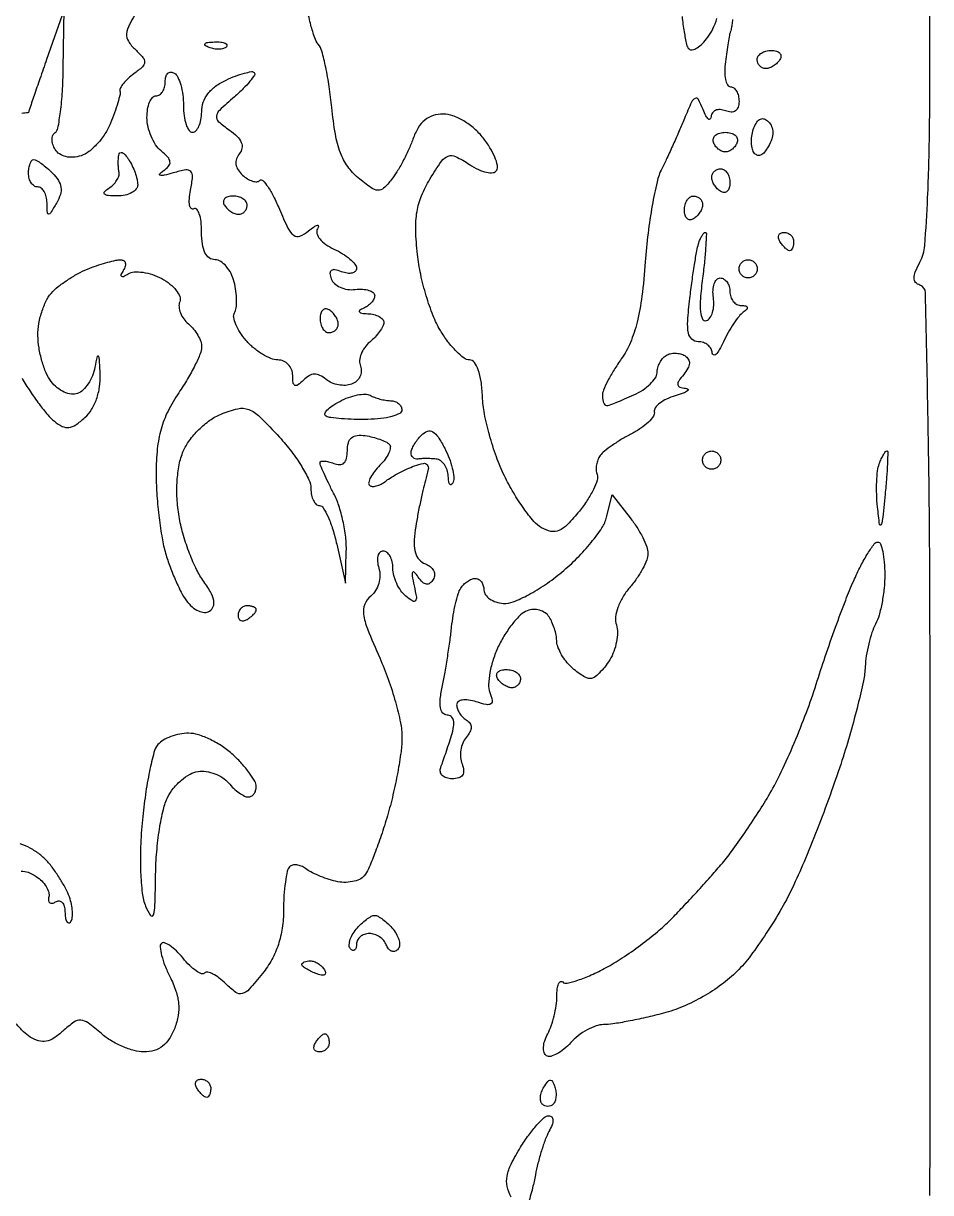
# Model space of a CAD drawing. Extents: x 0 to 102, y 0 to 135.
# Drawn here: x 93.1 to 101.52, y 85.24 to 96.1 of the extents above; entities that cross this region are included whole.
import ezdxf

# ---------------------------------------------------------------- set-up
doc = ezdxf.new("R2010")
doc.units = 0
doc.header["$MEASUREMENT"] = 0

msp = doc.modelspace()

# ---------------------------------------------------------------- linework, layer by layer
for points in [[(30.835569, 68.0607, 0.000004), (30.856286, 64.932268, 0.000002), (30.883525, 60.825814, 0.000002), (30.912326, 56.488502, 0.000002), (30.938318, 52.5789, -0.000116)], [(31.042661, 24.1956, 0.000001), (31.037549, 23.023692, 0.000001), (31.032419, 21.846099, 0.000001), (31.02793, 20.814404, 0.000005)], [(101.516996, 85.210837, 0.000451), (101.52, 88.541283, 0.000945), (101.515357, 90.997129, 0.003769), (101.498315, 92.502727, 0.001119), (101.475161, 93.600089, 0.316393), (101.423269, 93.670344, -0.130871), (101.383798, 93.696317, -0.184694), (101.368989, 93.735277, -0.098886), (101.38084, 93.793999, -0.023782), (101.423701, 93.88414, 0.104296), (101.468643, 94.038365, 0.007574), (101.495617, 94.483156, 0.008559), (101.51281, 95.090427, 0.003383), (101.516505, 95.925905, 0.002745), (101.509484, 96.822214, 0.010615)], [(94.176504, 96.257023, 0.014089), (94.082074, 96.092616, 0.098634), (94.055176, 96.00459, 0.16993), (94.071774, 95.935786, 0.06392), (94.136598, 95.858985, -0.027618), (94.207016, 95.786868, -0.196873), (94.222486, 95.741628, -0.19533), (94.201829, 95.698323, -0.027139), (94.123245, 95.634039, 0.027155), (94.069192, 95.58982, 0.036727), (94.025836, 95.543965, 0.040198), (93.997331, 95.502623, 0.198934), (93.993727, 95.475175, -0.124532), (93.99421, 95.441683, -0.012816), (93.973796, 95.364636, -0.015339), (93.94385, 95.272833, -0.011678), (93.905662, 95.174185, -0.045501), (93.853848, 95.075536, -0.040381), (93.783168, 94.983577, -0.042576), (93.705329, 94.911108, -0.089551), (93.63254, 94.87266, -0.05942), (93.558432, 94.858513, -0.077257), (93.489662, 94.864322, -0.087618), (93.432613, 94.88934, -0.107703), (93.392304, 94.931064, -0.059313), (93.370755, 94.977427, -0.076746), (93.363134, 95.023648, -0.093887), (93.370094, 95.062556, -0.157926), (93.390699, 95.088167, 0.206677), (93.417895, 95.129393, 0.012144), (93.441025, 95.281152, 0.016728), (93.458612, 95.468674, 0.011418), (93.466579, 95.6826), (93.474491, 96.2325), (93.311928, 95.7672, 0.000896), (93.249444, 95.587321, 0.001404), (93.196418, 95.432369, 0.000355), (93.150543, 95.296761, 0.053385), (93.146982, 95.28075, -0.344436), (93.138713, 95.272316, -0.008724), (93.082087, 95.265813, -0.015013)], [(99.684203, 96.13838, -0.008856), (99.677085, 96.088087, -0.008508), (99.669468, 96.045094, -0.040198), (99.66273, 96.021, 0.042719), (99.655144, 95.993341, 0.003876), (99.642703, 95.922785, 0.005003), (99.629338, 95.838237, 0.003893), (99.616442, 95.74605, 0.031718), (99.61039, 95.656897, 0.052138), (99.617917, 95.581741, 0.071727), (99.63657, 95.530192, 0.276861), (99.664571, 95.5134, -0.168377), (99.694645, 95.502977, -0.094805), (99.720244, 95.473464, -0.075524), (99.737553, 95.429452, -0.056042), (99.7434, 95.377449, -0.077669), (99.734959, 95.323437, -0.166102), (99.710084, 95.289975, -0.166138), (99.669939, 95.278731, -0.07771), (99.6165, 95.290194, 0.073866), (99.56755, 95.301085, 0.115545), (99.52513, 95.294301, 0.142684), (99.496012, 95.271131, 0.140314), (99.483654, 95.235795, -0.16361), (99.474798, 95.213747, -0.420337), (99.459379, 95.212687, -0.09404), (99.436206, 95.242786, -0.021175), (99.409364, 95.3019, 0.025711), (99.365865, 95.395438, 0.405046), (99.335409, 95.405341, 0.175512), (99.302798, 95.371576, 0.007529), (99.236575, 95.2173, -0.005232), (99.188865, 95.104728, -0.003425), (99.131626, 94.975926, -0.003445), (99.074124, 94.85118, -0.006596), (99.02597, 94.752, 0.059624), (98.981935, 94.629887, 0.013013), (98.937221, 94.410383, 0.013379), (98.898668, 94.152112, 0.012474), (98.87292, 93.886049, -0.013487), (98.841419, 93.56727, -0.029197), (98.796411, 93.325225, -0.037787), (98.734329, 93.136473, -0.056428), (98.650215, 92.984689, 0.016218), (98.582906, 92.883362, 0.01905), (98.526046, 92.783082, 0.01828), (98.484778, 92.695688, 0.101497), (98.4744, 92.64509, 0.039449), (98.477205, 92.609598, 0.058642), (98.485656, 92.579628, 0.07712), (98.498053, 92.559223, 0.221234), (98.512719, 92.5524, 0.086484), (98.537225, 92.556671, 0.006008), (98.60308, 92.58124, 0.008394), (98.68119, 92.612974, 0.006211), (98.766519, 92.65058, 0.038667), (98.848977, 92.696144, 0.045536), (98.918703, 92.75174, 0.051457), (98.966977, 92.80861, 0.151394), (98.982, 92.857087, -0.068825), (98.988267, 92.902401, -0.052533), (99.006851, 92.948952, -0.053416), (99.034225, 92.989701, -0.079909), (99.0666, 93.0177, -0.082877), (99.105545, 93.033627, -0.059437), (99.152407, 93.038522, -0.058796), (99.199691, 93.032239, -0.07615), (99.239908, 93.015161, -0.110253), (99.272619, 92.983239, -0.160707), (99.282865, 92.944611, -0.115588), (99.268896, 92.897721, -0.043282), (99.229549, 92.840968, 0.024672), (99.183531, 92.779597, 0.18368), (99.175339, 92.744726, 0.293024), (99.193664, 92.723087, 0.056448), (99.246591, 92.713167, -0.181016), (99.267564, 92.703532, -0.45661), (99.266465, 92.68885, -0.072068), (99.22599, 92.666972, -0.016077), (99.1512, 92.642228, 0.037626), (99.071475, 92.611984, 0.053801), (99.006853, 92.572782, 0.067829), (98.965413, 92.531106, 0.213971), (98.956806, 92.493592, -0.204351), (98.948181, 92.452543, -0.048414), (98.901734, 92.398175, -0.042085), (98.831585, 92.341109, -0.030804), (98.745306, 92.289716, 0.01628), (98.653201, 92.238416, 0.016727), (98.565476, 92.181667, 0.016706), (98.492886, 92.127502, 0.065181), (98.454139, 92.087235, 0.068295), (98.4327, 92.047954, 0.050666), (98.419878, 92.000136, 0.051274), (98.417038, 91.95147, 0.076393), (98.425357, 91.909718, -0.168717), (98.426119, 91.858505, -0.033218), (98.390999, 91.772041, -0.031824), (98.334358, 91.672159, -0.024861), (98.260958, 91.571318, -0.021523), (98.150642, 91.446034, -0.097685), (98.071358, 91.390496, -0.154947), (97.996639, 91.38233, -0.082968), (97.90904, 91.415719, -0.084064), (97.837374, 91.47577, -0.021739), (97.744394, 91.595044, -0.02149), (97.648799, 91.74233, -0.020415), (97.564435, 91.899775, -0.026126), (97.490357, 92.075555, -0.018883), (97.425714, 92.278172, -0.019157), (97.378838, 92.475908, -0.038842), (97.360216, 92.634606, 0.024161), (97.347801, 92.776172, 0.050399), (97.321891, 92.883675, 0.07388), (97.285558, 92.952669, 0.239052), (97.240731, 92.9754, -0.164387), (97.189205, 92.992811, -0.035069), (97.117235, 93.056167, -0.033148), (97.040403, 93.145088, -0.026295), (96.969353, 93.25035, -0.042171), (96.902541, 93.386272, -0.019928), (96.838666, 93.571111, -0.019588), (96.786813, 93.771091, -0.026134), (96.756508, 93.956202, -0.020766), (96.740943, 94.183104, -0.047839), (96.752663, 94.35357, -0.055966), (96.794629, 94.501706, -0.039647), (96.872514, 94.656129, -0.014465), (96.979402, 94.820956, -0.154468), (97.041683, 94.869298, -0.207235), (97.11158, 94.865439, -0.029059), (97.239825, 94.79168, 0.034371), (97.32329, 94.744848, 0.057874), (97.399253, 94.719084, 0.080276), (97.458594, 94.716045, 0.231027), (97.492513, 94.737459, 0.19601), (97.50008, 94.782491, 0.043503), (97.475939, 94.858481, 0.038968), (97.430413, 94.947563, 0.02905), (97.367307, 95.038156, 0.047061), (97.284989, 95.124667, 0.044623), (97.186543, 95.195993, 0.047575), (97.085527, 95.243886, 0.087131), (96.996036, 95.2596, 0.074596), (96.901869, 95.245473, 0.098474), (96.82565, 95.204411, 0.086806), (96.764359, 95.132692, 0.046396), (96.714416, 95.02695, -0.019703), (96.673715, 94.927347, -0.014524), (96.621199, 94.820377, -0.014726), (96.565547, 94.722013, -0.03154), (96.51579, 94.650422, -0.037248), (96.442831, 94.571301, -0.20538), (96.389494, 94.552055, -0.143356), (96.327229, 94.574332, -0.015596), (96.205535, 94.668692, -0.066702), (96.108742, 94.773251, -0.063869), (96.041195, 94.901093, -0.047248), (95.994607, 95.073382, -0.017999), (95.961421, 95.32017, 0.012728), (95.937333, 95.514811, 0.015635), (95.904579, 95.694958, 0.014121), (95.868416, 95.843145, 0.100119), (95.835248, 95.908899, -0.085032), (95.802233, 95.969754, -0.017695), (95.767108, 96.086583, -0.018101), (95.735679, 96.226829, -0.01622)], [(99.214203, 96.167438, 0.015866), (99.233776, 96.023366, 0.012827), (99.256634, 95.90604, 0.142792), (99.279325, 95.864675, 0.257269), (99.309308, 95.855995, 0.084257), (99.353349, 95.874096, 0.059295), (99.404259, 95.914972, 0.03613), (99.454217, 95.973853, 0.046317), (99.500179, 96.050737, 0.030461), (99.538955, 96.146337, 0.030617)], [(93.083844, 92.8062, 0.015267), (93.158911, 92.685134, 0.014324), (93.242772, 92.566215, 0.014459), (93.323192, 92.465076, 0.046837), (93.384316, 92.40503, 0.056658), (93.457205, 92.358341, 0.145243), (93.51835, 92.347968, 0.12085), (93.58246, 92.37217, 0.03353), (93.66744, 92.439292, 0.072138), (93.729288, 92.514046, 0.051546), (93.776011, 92.612225, 0.048663), (93.80391, 92.72432, 0.047698), (93.809879, 92.840462, 0.003035), (93.802741, 92.98299, 0.145744), (93.79313, 93.009687, 0.644061), (93.781731, 93.007274, 0.00728), (93.761017, 92.906777, -0.051465), (93.73751, 92.828444, -0.048135), (93.698102, 92.754666, -0.051619), (93.649653, 92.695955, -0.103193), (93.599274, 92.663516, -0.127064), (93.542759, 92.657066, -0.071796), (93.476122, 92.676408, -0.064083), (93.40994, 92.717333, -0.060289), (93.354726, 92.774439, -0.061805), (93.308426, 92.854436, -0.030374), (93.269083, 92.965485, -0.029581), (93.241739, 93.087416, -0.037883), (93.231891, 93.202007, -0.045969), (93.241181, 93.31524, -0.037584), (93.271124, 93.433056, -0.038995), (93.315718, 93.537959, -0.076522), (93.369228, 93.610942, -0.035447), (93.437544, 93.670202, -0.019915), (93.528012, 93.732607, -0.019794), (93.624858, 93.788629, -0.030393), (93.713135, 93.828485, -0.012296), (93.797358, 93.858158, -0.012799), (93.881825, 93.88323, -0.012568), (93.955823, 93.901167, -0.05322), (94.0011, 93.906, -0.144896), (94.028073, 93.898016, -0.191532), (94.042754, 93.877309, -0.135029), (94.0418, 93.845735, -0.063826), (94.024821, 93.808329, 0.029075), (94.003127, 93.768184, 0.361956), (94.00722, 93.752627, 0.277611), (94.025718, 93.751193, 0.022344), (94.070195, 93.776007, -0.125543), (94.125364, 93.793302, -0.049425), (94.2055, 93.789714, -0.044877), (94.295539, 93.768326, -0.042147), (94.382325, 93.7309, -0.045247), (94.458341, 93.680897, -0.060381), (94.516271, 93.622094, -0.074854), (94.548679, 93.563866, -0.183223), (94.548487, 93.515607, 0.117637), (94.542155, 93.467996, 0.068953), (94.555874, 93.411855, 0.062849), (94.586533, 93.356119, 0.062492), (94.630129, 93.309627, -0.048526), (94.67676, 93.262592, -0.041597), (94.7162, 93.205063, -0.043606), (94.743237, 93.146216, -0.086091), (94.752, 93.095698, -0.09866), (94.739629, 93.033611, -0.017231), (94.689872, 92.924493, -0.018115), (94.621472, 92.798843, -0.015375), (94.5405, 92.671251, 0.033683), (94.440171, 92.49958, 0.046326), (94.375749, 92.332973, 0.043657), (94.340697, 92.14985, 0.025744), (94.329472, 91.927244, 0.016152), (94.335735, 91.739763, 0.012065), (94.354287, 91.533774, 0.012227), (94.381228, 91.340366, 0.027036), (94.413288, 91.194892, 0.018962), (94.453615, 91.068516, 0.015584), (94.505886, 90.936873, 0.015867), (94.561568, 90.818866, 0.039712), (94.611482, 90.737817, 0.055821), (94.663168, 90.68154, 0.073819), (94.721721, 90.644091, 0.090442), (94.778451, 90.630134, 0.154824), (94.825297, 90.641915, 0.163495), (94.860311, 90.684071, 0.145842), (94.864838, 90.741006, 0.078907), (94.834545, 90.819621, 0.022632), (94.763847, 90.929789, -0.043511), (94.697956, 91.04255, -0.020916), (94.632673, 91.196946, -0.020559), (94.577594, 91.364782, -0.027624), (94.54256, 91.520899, -0.027417), (94.523891, 91.68886, -0.030142), (94.52461, 91.852582, -0.03238), (94.544063, 92.002083, -0.049683), (94.581802, 92.126991, -0.060969), (94.638466, 92.227235, -0.039197), (94.726099, 92.32824, -0.03901), (94.829193, 92.415047, -0.057352), (94.93262, 92.47253, -0.040962), (95.088064, 92.522464, -0.152664), (95.189319, 92.514952, -0.100688), (95.291457, 92.448365, -0.0127), (95.475263, 92.257654, -0.022609), (95.587011, 92.123997, -0.025555), (95.681443, 91.985978, -0.025997), (95.748765, 91.861854, -0.111707), (95.7672, 91.780366, 0.048241), (95.773069, 91.719682, 0.06824), (95.790589, 91.668379, 0.088422), (95.816416, 91.633815, 0.190421), (95.846821, 91.6218, -0.264035), (95.882378, 91.601616, -0.029811), (95.926706, 91.516182, -0.029899), (95.970331, 91.400014, -0.019789), (96.006961, 91.26225), (96.08748, 90.9027), (96.096019, 91.1988, 0.036948), (96.090113, 91.329845, 0.024147), (96.064926, 91.479102, 0.024294), (96.02602, 91.623008, 0.042052), (95.978179, 91.73722, -0.006537), (95.929769, 91.833078, -0.008974), (95.888924, 91.920603, -0.006229), (95.857124, 91.994529, -0.098761), (95.8518, 92.021222, -0.340442), (95.861273, 92.033522, -0.078531), (95.889077, 92.036354, -0.05059), (95.930026, 92.029901, -0.027256), (95.9787, 92.014206, 0.085951), (96.034762, 92.003138, 0.194817), (96.074487, 92.018153, 0.156051), (96.098241, 92.060125, 0.051397), (96.1056, 92.131524, -0.064621), (96.11527, 92.206035, -0.154515), (96.144781, 92.252614, -0.152032), (96.1961, 92.274173, -0.061928), (96.27262, 92.272049, -0.024277), (96.340561, 92.258278, -0.024536), (96.406602, 92.238023, -0.025251), (96.462118, 92.214738, -0.084641), (96.494191, 92.192009, -0.23176), (96.504855, 92.160869, -0.0728), (96.4913, 92.112063, -0.055516), (96.457757, 92.054441, -0.036846), (96.407743, 91.996457, 0.029761), (96.356941, 91.939219, 0.04636), (96.32117, 91.883867, 0.058653), (96.303655, 91.83788, 0.263918), (96.311027, 91.811173, 0.1891), (96.335872, 91.800327, 0.072711), (96.373967, 91.804432, 0.058496), (96.418588, 91.821706, 0.043272), (96.463106, 91.850412, -0.028947), (96.515687, 91.886487, -0.014603), (96.58572, 91.926052, -0.014453), (96.660683, 91.962833, -0.020812), (96.729146, 91.990624, -0.033788), (96.812972, 92.014407, -0.290519), (96.84781, 92.00143, -0.216031), (96.857265, 91.959778, -0.020451), (96.831444, 91.855707, 0.013773), (96.807253, 91.763487, 0.006344), (96.780609, 91.642243, 0.006278), (96.755791, 91.513939, 0.008654), (96.736952, 91.398085, 0.030088), (96.726405, 91.272425, 0.077768), (96.738314, 91.18248, 0.112665), (96.772916, 91.120802, 0.117728), (96.830365, 91.081432, -0.077731), (96.876389, 91.054986, -0.106235), (96.906454, 91.01799, -0.124143), (96.915912, 90.976419, -0.133348), (96.904087, 90.936565, -0.082128), (96.872781, 90.900688, -0.211998), (96.840392, 90.891667, -0.159555), (96.805159, 90.909238, -0.043801), (96.764486, 90.957118, 0.030302), (96.727512, 91.003101, 0.532877), (96.711659, 91.000766, 0.157222), (96.707488, 90.969709, 0.009586), (96.726105, 90.876715, -0.012331), (96.746704, 90.770805, -0.215289), (96.738013, 90.737689, -0.387187), (96.712623, 90.73382, -0.026281), (96.648844, 90.781324, -0.066367), (96.60281, 90.831183, -0.04448), (96.563922, 90.898463, -0.044369), (96.537433, 90.971823, -0.064547), (96.5286, 91.039959, 0.054899), (96.521908, 91.100722, 0.074528), (96.502074, 91.15214, 0.094052), (96.472753, 91.186637, 0.171337), (96.438299, 91.1988, 0.201697), (96.408042, 91.186077, 0.131572), (96.389185, 91.152606, 0.088707), (96.385393, 91.101767, 0.051254), (96.397909, 91.041544, -0.078974), (96.408329, 90.972463, -0.067944), (96.397808, 90.899694, -0.068316), (96.368273, 90.832784, -0.081672), (96.323142, 90.780814, 0.122734), (96.267254, 90.704776, 0.134059), (96.256026, 90.613991, 0.059541), (96.29314, 90.475822, 0.008757), (96.405832, 90.208443, -0.018719), (96.485212, 90.009097, -0.016999), (96.552286, 89.797908, -0.017299), (96.5993, 89.604901, -0.05113), (96.6132, 89.469328, -0.033815), (96.604052, 89.334222, -0.012108), (96.573388, 89.143507, -0.011948), (96.529556, 88.935346, -0.013848), (96.477668, 88.739605, -0.00924), (96.419982, 88.556561, -0.01107), (96.358719, 88.386581, -0.009873), (96.301359, 88.24616, -0.069194), (96.263058, 88.183084, -0.116002), (96.219114, 88.149264, -0.058798), (96.152207, 88.128015, -0.053707), (96.074227, 88.121549, -0.053864), (95.996739, 88.131853, -0.021407), (95.918278, 88.154638, -0.018042), (95.837364, 88.185235, -0.018422), (95.765507, 88.218577, -0.047126), (95.717116, 88.249285, 0.06396), (95.677639, 88.272516, 0.074293), (95.635518, 88.283534, 0.08594), (95.597327, 88.281089, 0.138375), (95.569066, 88.265266, 0.145254), (95.547281, 88.225093, 0.017375), (95.529628, 88.124476, 0.019537), (95.517209, 88.000511, 0.014894), (95.51298, 87.86415, -0.035873), (95.500747, 87.696712, -0.043838), (95.464617, 87.543968, -0.045369), (95.403792, 87.404235, -0.043434), (95.318005, 87.275568, -0.012653), (95.193958, 87.128344, -0.144121), (95.130207, 87.088459, -0.230835), (95.069427, 87.099578, -0.037702), (94.975997, 87.179889, 0.031378), (94.91596, 87.232828, 0.048531), (94.85753, 87.269701, 0.062183), (94.80879, 87.287038, 0.256124), (94.779769, 87.278569, -0.298084), (94.750692, 87.272493, -0.057582), (94.700844, 87.298981, -0.044495), (94.641139, 87.348499, -0.027053), (94.57958, 87.416548, 0.027659), (94.517936, 87.484524, 0.045373), (94.45797, 87.533837, 0.059102), (94.407812, 87.559917, 0.294191), (94.378215, 87.553583, 0.231558), (94.366322, 87.519157, 0.032056), (94.380762, 87.442653, 0.031321), (94.411341, 87.348253, 0.021717), (94.457025, 87.245764, -0.032086), (94.513756, 87.111053, -0.06039), (94.538763, 86.995877, -0.066434), (94.534406, 86.885638, -0.047823), (94.501786, 86.766731, -0.050912), (94.452039, 86.667587, -0.086205), (94.38965, 86.599092, -0.09405), (94.312004, 86.559407, -0.071354), (94.217139, 86.5458, -0.06659), (94.126148, 86.557972, -0.034715), (94.017891, 86.595703, -0.033791), (93.910336, 86.650653, -0.043669), (93.820612, 86.715684, 0.018108), (93.697554, 86.814837, 0.144185), (93.629865, 86.839979, 0.173784), (93.565618, 86.821858, 0.029141), (93.464315, 86.74039, -0.038813), (93.379337, 86.674713, -0.099951), (93.307645, 86.645983, -0.118329), (93.238047, 86.649721, -0.067336), (93.160798, 86.68456, -0.052437), (93.098473, 86.733225, -0.025181), (93.029037, 86.807351, -0.024643)], [(93.075718, 88.225285, -0.108346), (93.140821, 88.21547, -0.054449), (93.215141, 88.177317, -0.05251), (93.267327, 88.134422, -0.056879), (93.307865, 88.082645, -0.064131), (93.331442, 88.030205, -0.132163), (93.332854, 87.985584, 0.079228), (93.330379, 87.951768, 0.220195), (93.341903, 87.931574, 0.218461), (93.364846, 87.927195, 0.078163), (93.396304, 87.940405, -0.154761), (93.429175, 87.948675, -0.191465), (93.457533, 87.935361, -0.128867), (93.476702, 87.900035, -0.060287), (93.483, 87.847993, 0.032601), (93.486441, 87.795272, 0.087763), (93.497695, 87.75958, 0.217854), (93.514252, 87.746696, 0.260054), (93.533025, 87.752025, 0.155701), (93.548743, 87.782478, 0.044832), (93.552922, 87.835978, 0.040413), (93.546937, 87.90054, 0.033542), (93.530513, 87.967576, 0.040169), (93.499414, 88.043746, 0.01873), (93.447742, 88.137134, 0.018418), (93.38589, 88.23161, 0.024494), (93.322515, 88.312351, 0.049925), (93.249852, 88.380943, 0.041069), (93.160293, 88.438946, 0.042704), (93.068208, 88.478671, 0.080654)], [(97.626579, 85.195602, -0.071601), (97.589986, 85.296338, -0.09869), (97.589147, 85.39235, -0.07023), (97.627233, 85.504188, -0.021281), (97.715103, 85.660902, -0.018561), (97.790274, 85.773004, -0.025379), (97.86656, 85.86762, -0.023956), (97.935173, 85.937367, -0.188611), (97.976676, 85.9536, -0.203513), (98.003654, 85.942145, -0.191724), (98.015022, 85.914399, -0.094005), (98.006733, 85.868177, -0.031581), (97.978158, 85.80555, 0.033322), (97.944499, 85.731093, 0.013769), (97.908602, 85.626436, 0.013551), (97.876138, 85.511719, 0.016983), (97.852582, 85.4037, -0.018132), (97.825878, 85.28259, -0.008075), (97.782375, 85.125049, -0.00798)]]:
    msp.add_lwpolyline(points, format="xyb")
for points in [[(94.87185, 95.929721, -0.028489), (94.930747, 95.928791, -0.077125), (94.971354, 95.919424, -0.208169), (94.986797, 95.903803, -0.296942), (94.982887, 95.885288, -0.126455), (94.955229, 95.868939, -0.060344), (94.914172, 95.862242, -0.05415), (94.867003, 95.865408, -0.051402), (94.820737, 95.878609, -0.054073), (94.785487, 95.897352, -0.470617), (94.784028, 95.91277, -0.168741), (94.808711, 95.924726, -0.018894)], [(100.044493, 95.8518, -0.066118), (100.091161, 95.845602, -0.138808), (100.122283, 95.826949, -0.191142), (100.133232, 95.799318, -0.139169), (100.1241, 95.7672, -0.06081), (100.098195, 95.734839, -0.051032), (100.063789, 95.707451, -0.053229), (100.026519, 95.688801, -0.089642), (99.992207, 95.6826, -0.105429), (99.961833, 95.689077, -0.099231), (99.935985, 95.707451, -0.096318), (99.918659, 95.734905, -0.092995), (99.9126, 95.7672, -0.153634), (99.922754, 95.799465, -0.097988), (99.951344, 95.826949, -0.080552), (99.994062, 95.845494, -0.062283)], [(94.4982, 95.6403, -0.146547), (94.53082, 95.60357, -0.040338), (94.557949, 95.530286, -0.037109), (94.576572, 95.438285, -0.031397), (94.5828, 95.339207, 0.032276), (94.588959, 95.243897, 0.049716), (94.607651, 95.163487, 0.064068), (94.634905, 95.107881, 0.251914), (94.6674, 95.0904, 0.209273), (94.699799, 95.104581, 0.081303), (94.727343, 95.146315, 0.062017), (94.7462, 95.207877, 0.042501), (94.75266, 95.28075, -0.08369), (94.767845, 95.368968, -0.079408), (94.811211, 95.449121, -0.070987), (94.88236, 95.518757, -0.049586), (94.979147, 95.575963, -0.017547), (95.068222, 95.613585, -0.025889), (95.148964, 95.639696, -0.023809), (95.214459, 95.653889, -0.242383), (95.240128, 95.645672, -0.355425), (95.242555, 95.622053, -0.025623), (95.200912, 95.565158, -0.026861), (95.138316, 95.496159, -0.016154), (95.057261, 95.420949, 0.009924), (94.917482, 95.294456, 0.168503), (94.889148, 95.240233, 0.257827), (94.907291, 95.191589, 0.024535), (95.011153, 95.110969, -0.040125), (95.082719, 95.051755, -0.100796), (95.120689, 94.996071, -0.145873), (95.126412, 94.943204, -0.126424), (95.102917, 94.892428, 0.089525), (95.075957, 94.843809, 0.119018), (95.071389, 94.793649, 0.107463), (95.090407, 94.743153, 0.063248), (95.13217, 94.693635, 0.045629), (95.177738, 94.658804, 0.063894), (95.224182, 94.637288, 0.081899), (95.264406, 94.631506, 0.19355), (95.291775, 94.643175, -0.419645), (95.31945, 94.642919, -0.041506), (95.366026, 94.585783, -0.033202), (95.419796, 94.494969, -0.018108), (95.474046, 94.377297, 0.013087), (95.553963, 94.199276, 0.120383), (95.60731, 94.13434, 0.261885), (95.664835, 94.126751, 0.075164), (95.745196, 94.173958, -0.017305), (95.795962, 94.212276, -0.096119), (95.827007, 94.226152, -0.512536), (95.836457, 94.217888, -0.111527), (95.828392, 94.193321, 0.209371), (95.822897, 94.150121, 0.099161), (95.849544, 94.099424, 0.07106), (95.904702, 94.048315, 0.044507), (95.981353, 94.004785, -0.030932), (96.061301, 93.962206, -0.039306), (96.128851, 93.912976, -0.043645), (96.176369, 93.864479, -0.173708), (96.1902, 93.825869, -0.198454), (96.178867, 93.798439, -0.14332), (96.149532, 93.78232, -0.094323), (96.104785, 93.780992, -0.052043), (96.051756, 93.795236, 0.038754), (95.99037, 93.813483, 0.20595), (95.956771, 93.806856, 0.271754), (95.944195, 93.780083, 0.061896), (95.955332, 93.729131, 0.127364), (95.98497, 93.685075, 0.076954), (96.038184, 93.650844, 0.068585), (96.106031, 93.631255, 0.063833), (96.178376, 93.630053, -0.040077), (96.247709, 93.632186, -0.063253), (96.306224, 93.621798, -0.087979), (96.345708, 93.601366, -0.233551), (96.3594, 93.573653, -0.118273), (96.351617, 93.541212, -0.063755), (96.328336, 93.507053, -0.057987), (96.29409, 93.476444, -0.057564), (96.25365, 93.454429, 0.051902), (96.219976, 93.436587, 0.449116), (96.217943, 93.421691, 0.185333), (96.239558, 93.410004, 0.021021), (96.29595, 93.405079, -0.047917), (96.352605, 93.397046, -0.065997), (96.40051, 93.378554, -0.083964), (96.432876, 93.35303, -0.18598), (96.444, 93.324159, -0.120091), (96.435258, 93.288286, -0.03575), (96.405592, 93.23985, -0.033596), (96.363289, 93.188405, -0.030691), (96.31325, 93.141405, 0.064689), (96.266601, 93.091217, 0.063731), (96.234045, 93.030531, 0.069334), (96.219853, 92.96899, 0.114145), (96.227224, 92.916343, -0.107773), (96.23459, 92.868156, -0.099599), (96.221635, 92.819766, -0.095668), (96.190309, 92.778633, -0.09094), (96.145396, 92.751233, -0.080947), (96.088771, 92.739467, -0.056173), (96.023438, 92.743976, -0.055452), (95.959746, 92.763116, -0.07263), (95.90793, 92.794722, 0.05781), (95.850656, 92.83202, 0.124933), (95.799617, 92.843068, 0.127199), (95.750097, 92.828373, 0.061051), (95.697507, 92.787267, -0.031089), (95.647247, 92.742897, -0.276769), (95.61915, 92.739479, -0.264795), (95.602009, 92.762785, -0.029114), (95.598, 92.83158, 0.094987), (95.587476, 92.886476, 0.096901), (95.557425, 92.933153, 0.098839), (95.51258, 92.9644, 0.103243), (95.459873, 92.9754, -0.0977), (95.395858, 92.988029, -0.039918), (95.316432, 93.02831, -0.037542), (95.235506, 93.086598, -0.039295), (95.165529, 93.15552, -0.034636), (95.109293, 93.230236, -0.045361), (95.06945, 93.305786, -0.052715), (95.049866, 93.371577, -0.186507), (95.057821, 93.414128, 0.109982), (95.073098, 93.458086, 0.031815), (95.076841, 93.530276, 0.03033), (95.070734, 93.614421, 0.028211), (95.054453, 93.699308, 0.053736), (95.025303, 93.77836, 0.062076), (94.981012, 93.845284, 0.07201), (94.92906, 93.890702, 0.144653), (94.877288, 93.906, -0.157424), (94.823165, 93.923474, -0.124476), (94.783389, 93.970837, -0.080278), (94.759438, 94.050907, -0.032622), (94.752, 94.164793, 0.02662), (94.746876, 94.260971, 0.054956), (94.730739, 94.334425, 0.10158), (94.707109, 94.374892, 0.363156), (94.679621, 94.378853, -0.349396), (94.656147, 94.381653, -0.152448), (94.640764, 94.411398, -0.06425), (94.637969, 94.471643, -0.026738), (94.648981, 94.552462, 0.020885), (94.667673, 94.678597, 0.225768), (94.651006, 94.725903, 0.246244), (94.604955, 94.740406, 0.02459), (94.48871, 94.71356, -0.010579), (94.403049, 94.691233, -0.110237), (94.366917, 94.690718, -0.587561), (94.362809, 94.703862, -0.050762), (94.396454, 94.732776, 0.058393), (94.445956, 94.776642, 0.213871), (94.458344, 94.815636, 0.161482), (94.438506, 94.858444, 0.030986), (94.375304, 94.917877, -0.075211), (94.325161, 94.974142, -0.044525), (94.282853, 95.05369, -0.043427), (94.254054, 95.142673, -0.056614), (94.2444, 95.227659, -0.040156), (94.250595, 95.304675, -0.05947), (94.269251, 95.369715, -0.078214), (94.296628, 95.413945, -0.21849), (94.329, 95.4288, 0.153634), (94.361265, 95.438954, 0.097988), (94.388749, 95.467544, 0.080552), (94.407294, 95.510262, 0.062283), (94.4136, 95.560693, -0.066118), (94.419798, 95.607361, -0.138808), (94.438451, 95.638483, -0.191142), (94.466082, 95.649432, -0.139169)], [(100.0172, 95.18884, -0.102101), (100.04659, 95.144167, -0.094361), (100.05698, 95.090213, -0.079314), (100.047241, 95.02838, -0.048962), (100.017674, 94.960789, -0.04407), (99.98049, 94.906237, -0.120733), (99.943458, 94.878428, -0.204692), (99.909945, 94.878427, -0.15457), (99.881733, 94.902702, -0.092335), (99.864789, 94.946461, -0.045832), (99.859202, 95.005921, -0.043367), (99.864688, 95.070607, -0.04882), (99.881259, 95.130752, -0.052676), (99.909483, 95.186087, -0.148595), (99.942361, 95.213715, -0.197916), (99.978643, 95.214188, -0.102267)], [(99.6165, 95.0904, -0.064908), (99.668193, 95.083661, -0.107546), (99.707176, 95.063685, -0.143818), (99.72736, 95.034012, -0.159683), (99.727185, 94.999455, -0.073624), (99.709582, 94.964692, -0.066918), (99.682166, 94.935225, -0.070382), (99.64949, 94.915313, -0.102038), (99.6165, 94.90851, -0.102038), (99.58351, 94.915313, -0.070382), (99.550834, 94.935225, -0.066918), (99.523418, 94.964692, -0.073624), (99.505815, 94.999455, -0.159683), (99.50564, 95.034012, -0.143818), (99.525824, 95.063685, -0.107546), (99.564807, 95.083661, -0.064908)], [(94.0752, 94.8366, -0.032032), (94.106692, 94.780259, -0.025456), (94.133499, 94.715913, -0.026113), (94.152237, 94.653492, -0.056852), (94.158505, 94.60395, -0.176499), (94.144398, 94.563707, -0.095155), (94.103504, 94.529645, -0.074406), (94.042179, 94.506825, -0.053676), (93.96945, 94.499495, -0.017227), (93.883857, 94.503029, -0.164137), (93.850629, 94.517119, -0.4284), (93.849875, 94.538758, -0.057793), (93.889316, 94.570698, 0.051666), (93.930396, 94.603143, 0.055323), (93.962901, 94.642644, 0.062049), (93.98256, 94.682922, 0.129829), (93.985047, 94.717453, -0.026745), (93.980301, 94.752981, -0.014928), (93.978141, 94.796577, -0.014859), (93.978588, 94.840918, -0.023291), (93.981877, 94.8789, -0.199574), (93.993618, 94.899081, -0.27554), (94.013958, 94.901372, -0.108616), (94.042845, 94.879776, -0.034696)], [(93.192943, 94.8366, -0.136052), (93.218981, 94.829381, -0.02116), (93.264015, 94.79967, -0.022246), (93.315328, 94.759017, -0.01773), (93.367007, 94.710879, -0.053065), (93.421545, 94.64335, -0.108685), (93.445196, 94.579903, -0.110823), (93.43982, 94.513221, -0.056581), (93.405836, 94.435929, -0.004595), (93.348615, 94.339701, -0.258529), (93.331147, 94.329718, -0.404408), (93.319387, 94.340793, -0.00735), (93.316373, 94.43475, 0.055088), (93.309116, 94.491383, 0.073794), (93.289704, 94.53931, 0.092408), (93.261682, 94.571491, 0.169101), (93.2292, 94.5828, -0.148195), (93.196937, 94.592577, -0.098894), (93.169451, 94.620077, -0.082425), (93.150919, 94.661186, -0.064853), (93.1446, 94.7097, -0.036265), (93.14813, 94.758301, -0.0548), (93.158801, 94.799323, -0.071771), (93.174415, 94.827418, -0.234203)], [(99.5742, 94.752, -0.153634), (99.606465, 94.741846, -0.097988), (99.633949, 94.713256, -0.080552), (99.652494, 94.670538, -0.062283), (99.6588, 94.620107, -0.066118), (99.652602, 94.573439, -0.138808), (99.633949, 94.542317, -0.191142), (99.606318, 94.531368, -0.139169), (99.5742, 94.5405, -0.06081), (99.541839, 94.566405, -0.051032), (99.514451, 94.600811, -0.053229), (99.495801, 94.638081, -0.089642), (99.4896, 94.672393, -0.105429), (99.496077, 94.702767, -0.099231), (99.514451, 94.728615, -0.096318), (99.541905, 94.745941, -0.092995)], [(95.043107, 94.4982, 0.066118), (94.996439, 94.492002, 0.138808), (94.965317, 94.473349, 0.191142), (94.954368, 94.445718, 0.139169), (94.9635, 94.4136, 0.06081), (94.989405, 94.381239, 0.051032), (95.023811, 94.353851, 0.053229), (95.061081, 94.335201, 0.089642), (95.095393, 94.329, 0.105429), (95.125767, 94.335477, 0.099231), (95.151615, 94.353851, 0.096318), (95.168941, 94.381305, 0.092995), (95.175, 94.4136, 0.153634), (95.164846, 94.445865, 0.097988), (95.136256, 94.473349, 0.080552), (95.093538, 94.491894, 0.062283)], [(99.3204, 94.4982, -0.092995), (99.352695, 94.492141, -0.096318), (99.380149, 94.474815, -0.099231), (99.398523, 94.448967, -0.105429), (99.405, 94.418593, -0.089642), (99.398799, 94.384281, -0.053229), (99.380149, 94.347011, -0.051032), (99.352761, 94.312605, -0.06081), (99.3204, 94.2867, -0.139169), (99.288282, 94.277568, -0.191142), (99.260651, 94.288517, -0.138808), (99.241998, 94.319639, -0.066118), (99.2358, 94.366307, -0.062283), (99.242106, 94.416738, -0.080552), (99.260651, 94.459456, -0.097988), (99.288135, 94.488046, -0.153634)], [(99.429478, 94.1598, -0.425745), (99.440044, 94.148811, -0.004734), (99.434497, 94.034932, -0.010895), (99.423505, 93.897722, -0.006466), (99.404733, 93.734717, 0.012354), (99.385187, 93.545405, 0.042549), (99.386034, 93.422074, 0.093192), (99.405021, 93.355485, 0.37554), (99.44105, 93.34073, 0.165491), (99.473867, 93.366084, 0.073183), (99.497438, 93.416298, 0.060835), (99.508835, 93.482196, 0.048481), (99.505432, 93.554314, -0.046705), (99.501887, 93.624184, -0.073124), (99.513153, 93.683195, -0.102006), (99.536673, 93.722618, -0.210415), (99.568882, 93.7368, -0.139851), (99.603171, 93.727018, -0.099967), (99.632387, 93.699523, -0.085298), (99.652062, 93.658402, -0.069132), (99.6588, 93.6099, 0.081749), (99.666794, 93.561334, 0.09112), (99.689864, 93.519896, 0.099323), (99.724212, 93.491947, 0.118755), (99.76455, 93.481705, -0.042453), (99.80554, 93.477712, -0.282324), (99.820155, 93.464572, -0.275197), (99.815247, 93.445262, -0.041055), (99.783359, 93.418255, 0.068959), (99.743396, 93.380396, 0.020308), (99.693263, 93.31223, 0.019972), (99.64252, 93.230127, 0.020245), (99.598735, 93.1446, -0.019325), (99.560649, 93.069867, -0.066157), (99.528064, 93.026292, -0.299678), (99.507676, 93.021855, -0.295325), (99.495326, 93.03885, 0.115379), (99.483555, 93.079201, 0.094808), (99.45448, 93.113536, 0.087998), (99.412603, 93.136609, 0.082193), (99.364318, 93.1446, -0.189001), (99.306175, 93.167392, -0.159659), (99.273899, 93.225509, -0.065336), (99.267147, 93.338238, -0.011976), (99.286905, 93.54645, -0.004437), (99.307611, 93.708057, -0.00516), (99.330246, 93.861321, -0.00461), (99.351917, 93.990537, -0.030615), (99.367231, 94.05405, -0.024127), (99.381836, 94.094555, -0.034441), (99.398905, 94.128736, -0.036884), (99.415942, 94.153334, -0.226591)], [(100.161407, 94.1598, -0.093332), (100.195607, 94.15336, -0.09642), (100.224682, 94.134949, -0.099167), (100.244142, 94.10748, -0.105053), (100.251, 94.0752, -0.042167), (100.248264, 94.042811, -0.061769), (100.240041, 94.015451, -0.081139), (100.227959, 93.996899, -0.210953), (100.213693, 93.9906, -0.151918), (100.195865, 93.996145, -0.038439), (100.171986, 94.015451, -0.035638), (100.146857, 94.042817, -0.029505), (100.1241, 94.0752, -0.082592), (100.110859, 94.107526, -0.161196), (100.113491, 94.134949, -0.182303), (100.131379, 94.153177, -0.108972)], [(99.828, 93.906, -0.099038), (99.860287, 93.899541, -0.097945), (99.887749, 93.881149, -0.097945), (99.906141, 93.853687, -0.099038), (99.9126, 93.8214, -0.099038), (99.906141, 93.789113, -0.097945), (99.887749, 93.761651, -0.097945), (99.860287, 93.743259, -0.099038), (99.828, 93.7368, -0.099038), (99.795713, 93.743259, -0.097945), (99.768251, 93.761651, -0.097945), (99.749859, 93.789113, -0.099038), (99.7434, 93.8214, -0.099038), (99.749859, 93.853687, -0.097945), (99.768251, 93.881149, -0.097945), (99.795713, 93.899541, -0.099038)], [(95.9364, 93.4407, 0.139169), (95.904282, 93.449832, 0.191142), (95.876651, 93.438883, 0.138808), (95.857998, 93.407761, 0.066118), (95.8518, 93.361093, 0.062283), (95.858106, 93.310662, 0.080552), (95.876651, 93.267944, 0.097988), (95.904135, 93.239354, 0.153634), (95.9364, 93.2292, 0.092995), (95.968695, 93.235259, 0.096318), (95.996149, 93.252585, 0.099231), (96.014523, 93.278433, 0.105429), (96.021, 93.308807, 0.089642), (96.014799, 93.343119, 0.053229), (95.996149, 93.380389, 0.051032), (95.968761, 93.414795, 0.06081)], [(96.3171, 92.646753, 0.040453), (96.357075, 92.628348, 0.023357), (96.407635, 92.612492, 0.023227), (96.460208, 92.601245, 0.035757), (96.506504, 92.596936, -0.077723), (96.546604, 92.589785, -0.087814), (96.580764, 92.570822, -0.097363), (96.603774, 92.54321, -0.12331), (96.612132, 92.511177, -0.287847), (96.592115, 92.47858, -0.04684), (96.519557, 92.450774, -0.039441), (96.417294, 92.430736, -0.024875), (96.295827, 92.422839, -0.010288), (96.169206, 92.423522, -0.012598), (96.051019, 92.429575, -0.011112), (95.952597, 92.439309, -0.083177), (95.907767, 92.45253, -0.35835), (95.897748, 92.474383, -0.121754), (95.915783, 92.507347, -0.059343), (95.963673, 92.54845, -0.027042), (96.034667, 92.590685, -0.033536), (96.116614, 92.626844, -0.038152), (96.199238, 92.64991, -0.041546), (96.271127, 92.658063, -0.136389)], [(97.010013, 92.154402, -0.027716), (97.051407, 92.062491, -0.031475), (97.080399, 91.97034, -0.033129), (97.094626, 91.890178, -0.126223), (97.087509, 91.840289, -0.101099), (97.072589, 91.818214, -0.445629), (97.058744, 91.819094, -0.132631), (97.047744, 91.844742, -0.024096), (97.042879, 91.89675, 0.067893), (97.032406, 91.954089, 0.075647), (97.007098, 92.004253, 0.08555), (96.971336, 92.039763, 0.129904), (96.93045, 92.054818, 0.012922), (96.885312, 92.05792, 0.010693), (96.837126, 92.058951, 0.01084), (96.792885, 92.057992, 0.028319), (96.76125, 92.054818, -0.107708), (96.737057, 92.056223, -0.116793), (96.716438, 92.067624, -0.113027), (96.702657, 92.087423, -0.096033), (96.6978, 92.11248, -0.100742), (96.704462, 92.145207, -0.03332), (96.7267, 92.189179, -0.031617), (96.758532, 92.235902, -0.031042), (96.796183, 92.278543, -0.110668), (96.849546, 92.312369, -0.221133), (96.898234, 92.307939, -0.117701), (96.94836, 92.260266, -0.024397)], [(99.4896, 92.1294, -0.099038), (99.521887, 92.122941, -0.097945), (99.549349, 92.104549, -0.097945), (99.567741, 92.077087, -0.099038), (99.5742, 92.0448, -0.099038), (99.567741, 92.012513, -0.097945), (99.549349, 91.985051, -0.097945), (99.521887, 91.966659, -0.099038), (99.4896, 91.9602, -0.099038), (99.457313, 91.966659, -0.097945), (99.429851, 91.985051, -0.097945), (99.411459, 92.012513, -0.099038), (99.405, 92.0448, -0.099038), (99.411459, 92.077087, -0.097945), (99.429851, 92.104549, -0.097945), (99.457313, 92.122941, -0.099038)], [(101.116104, 92.1294, -0.421711), (101.125029, 92.120244, -0.003582), (101.121468, 92.011357, -0.00947), (101.113833, 91.881644, -0.00564), (101.100079, 91.72755, -0.001597), (101.074648, 91.482691, -0.106836), (101.061498, 91.442952, -0.716164), (101.048679, 91.445612, -0.004766), (101.030059, 91.608704, -0.01809), (101.02209, 91.725769, -0.017915), (101.022564, 91.843486, -0.018096), (101.030394, 91.94625, -0.063629), (101.046084, 92.010554, -0.016751), (101.065331, 92.056088, -0.024758), (101.085465, 92.094489, -0.022172), (101.104192, 92.123276, -0.241991)], [(98.731593, 91.509802, -0.025248), (98.795053, 91.42016, -0.025762), (98.848694, 91.325164, -0.026608), (98.886439, 91.238158, -0.089264), (98.8974, 91.177251, -0.093899), (98.886021, 91.117191, -0.029277), (98.847355, 91.033554, -0.028109), (98.792237, 90.943204, -0.027624), (98.727034, 90.859056, 0.04431), (98.663377, 90.77099, 0.049071), (98.618723, 90.675957, 0.054609), (98.597423, 90.585835, 0.107995), (98.604156, 90.513003, -0.080557), (98.614483, 90.443047, -0.043345), (98.605683, 90.356077, -0.041729), (98.580864, 90.266707, -0.051032), (98.542671, 90.188892, -0.026838), (98.495794, 90.122093, -0.033341), (98.445061, 90.065657, -0.03536), (98.397542, 90.025533, -0.158951), (98.363407, 90.0144, -0.111276), (98.328373, 90.022295, -0.030141), (98.278261, 90.049902, -0.028946), (98.223689, 90.089, -0.026466), (98.172257, 90.135257, -0.040336), (98.125911, 90.189752, -0.035178), (98.086521, 90.253452, -0.036797), (98.05915, 90.316441, -0.081373), (98.050105, 90.367907, 0.047745), (98.044662, 90.418573, 0.0265), (98.028945, 90.478767, 0.026203), (98.006383, 90.538563, 0.038076), (97.979891, 90.588315, 0.103146), (97.943383, 90.625892, 0.080623), (97.891634, 90.649835, 0.077402), (97.832894, 90.656797, 0.082655), (97.77622, 90.645222, 0.100732), (97.715332, 90.606435, 0.031274), (97.641765, 90.525912, 0.02985), (97.568841, 90.423348, 0.028841), (97.507728, 90.311674, 0.032408), (97.460633, 90.193171, 0.032941), (97.429548, 90.070215, 0.034858), (97.41717, 89.960231, 0.102556), (97.429391, 89.885456, -0.039463), (97.451063, 89.812171, -0.303697), (97.438405, 89.780576, -0.208569), (97.398344, 89.772921, -0.021228), (97.302798, 89.798838, 0.038463), (97.231076, 89.815665, 0.076086), (97.172751, 89.815763, 0.124176), (97.135125, 89.799974, 0.235836), (97.1208, 89.771294, 0.088051), (97.12731, 89.734612, 0.053314), (97.146858, 89.69494, 0.051312), (97.175576, 89.658459, 0.062029), (97.209508, 89.631161, -0.09517), (97.2436, 89.599822, -0.163076), (97.255423, 89.563461, -0.125394), (97.243984, 89.520183, -0.046239), (97.208048, 89.467691, 0.079664), (97.177464, 89.415936, 0.056107), (97.159881, 89.350534, 0.0556), (97.15718, 89.282125, 0.073829), (97.170692, 89.221423, -0.063712), (97.185698, 89.159877, -0.177359), (97.175321, 89.117321, -0.180691), (97.140122, 89.092029, -0.066478), (97.0785, 89.0838, -0.073438), (97.025518, 89.091624, -0.124256), (96.987266, 89.114578, -0.153787), (96.969441, 89.148994, -0.133839), (96.973239, 89.18955, 0.006595), (96.992562, 89.2431, 0.002342), (97.018818, 89.320151, 0.002324), (97.046856, 89.40502, 0.002737), (97.072592, 89.48565, 0.033613), (97.09245, 89.568126, 0.094702), (97.091284, 89.627172, 0.168106), (97.070169, 89.662262, 0.175778), (97.032299, 89.676, -0.224292), (96.992586, 89.694758, -0.133815), (96.970749, 89.743371, -0.068243), (96.969083, 89.827236, -0.021673), (96.989017, 89.95095, 0.007407), (97.012783, 90.075683, 0.004483), (97.037403, 90.223998, 0.00449), (97.059208, 90.371722, 0.007873), (97.074225, 90.494376, -0.015412), (97.089305, 90.603838, -0.016024), (97.110948, 90.710739, -0.015914), (97.135512, 90.801744, -0.064618), (97.159099, 90.853926, -0.056823), (97.186534, 90.888763, -0.049976), (97.222236, 90.918247, -0.052781), (97.260396, 90.938355, -0.095162), (97.294993, 90.945, -0.135701), (97.32535, 90.936606, -0.100344), (97.351215, 90.913012, -0.086719), (97.368624, 90.877719, -0.071431), (97.3746, 90.836103, 0.156214), (97.388243, 90.7935, 0.088385), (97.427355, 90.755221, 0.073057), (97.48551, 90.726951, 0.057923), (97.554191, 90.713678, 0.114244), (97.646919, 90.727913, 0.027879), (97.788067, 90.793599, 0.027124), (97.945488, 90.889151, 0.024124), (98.098175, 91.004745, 0.023587), (98.241443, 91.136462, 0.024053), (98.370687, 91.280268, 0.024692), (98.470328, 91.415601, 0.085047), (98.514177, 91.514966), (98.565785, 91.720592)], [(101.032357, 91.2834, -0.31476), (101.0575, 91.265831, -0.034997), (101.078011, 91.194787, -0.032599), (101.092329, 91.097362, -0.02019), (101.097, 90.981738, -0.024583), (101.090744, 90.85457, -0.021119), (101.071979, 90.721938, -0.021655), (101.044594, 90.602876, -0.05556), (101.011824, 90.520923, 0.042619), (100.978336, 90.443069, 0.020679), (100.948408, 90.338862, 0.020341), (100.926021, 90.227076, 0.027559), (100.915549, 90.124635, -0.040386), (100.898817, 89.994104, -0.008598), (100.847604, 89.770774, -0.00894), (100.778978, 89.513309, -0.008398), (100.699831, 89.253, -0.00874), (100.603828, 88.972205, -0.005738), (100.483951, 88.65217, -0.005773), (100.360024, 88.343173, -0.011051), (100.252258, 88.098623, -0.020308), (100.13843, 87.878789, -0.015575), (99.997132, 87.648086, -0.015829), (99.85115, 87.440257, -0.035617), (99.724911, 87.294923, -0.037336), (99.581238, 87.171493, -0.029366), (99.409115, 87.059607, -0.029211), (99.223879, 86.967997, -0.035568), (99.040844, 86.90535, -0.008595), (98.876471, 86.864868, -0.008963), (98.713081, 86.830664, -0.008702), (98.57095, 86.806115, -0.038426), (98.486298, 86.7996, 0.084429), (98.416076, 86.787657, 0.04075), (98.332468, 86.750484, 0.038883), (98.249442, 86.696377, 0.045018), (98.180105, 86.632395, -0.035578), (98.116781, 86.571711, -0.049199), (98.05164, 86.527654, -0.059624), (97.994089, 86.504852, -0.205758), (97.955265, 86.510629, -0.190031), (97.933454, 86.539823, -0.080533), (97.928228, 86.58926, -0.063356), (97.939498, 86.650527, -0.045764), (97.966571, 86.714573, 0.039613), (97.999092, 86.788946, 0.023381), (98.026482, 86.881994, 0.023298), (98.045253, 86.978079, 0.036602), (98.0514, 87.061938, -0.027459), (98.055184, 87.130787, -0.069653), (98.067495, 87.179227, -0.177059), (98.085633, 87.199152, -0.327856), (98.106192, 87.196008, 0.257178), (98.14595, 87.184491, 0.024531), (98.246837, 87.212472, 0.026466), (98.371087, 87.261024, 0.017632), (98.508042, 87.328998, 0.021841), (98.659408, 87.419656, 0.01388), (98.827706, 87.537551, 0.013942), (98.986729, 87.662688, 0.024995), (99.1089, 87.77527, 0.005126), (99.221572, 87.892402, 0.003236), (99.350767, 88.031286, 0.003249), (99.476002, 88.169465, 0.00597), (99.575876, 88.28383, 0.018394), (99.674531, 88.408574, 0.00792), (99.797179, 88.581643, 0.007824), (99.92209, 88.770223, 0.010256), (100.029893, 88.946501, 0.021708), (100.13568, 89.147267, 0.010217), (100.255559, 89.414914, 0.010104), (100.369909, 89.700821, 0.014015), (100.459918, 89.961701, -0.005991), (100.544016, 90.218756, -0.004833), (100.640325, 90.492904, -0.004887), (100.73417, 90.744301, -0.012508), (100.808408, 90.92385, -0.014049), (100.87414, 91.061618, -0.02095), (100.939907, 91.177782, -0.016887), (100.999454, 91.266558, -0.241062)], [(95.175, 90.6912, 0.105053), (95.14272, 90.684342, 0.099167), (95.115251, 90.664882, 0.09642), (95.09684, 90.635807, 0.093332), (95.0904, 90.601607, 0.108972), (95.097023, 90.571579, 0.182303), (95.115251, 90.553691, 0.161196), (95.142674, 90.551059, 0.082592), (95.175, 90.5643, 0.029505), (95.207383, 90.587057, 0.035638), (95.234749, 90.612186, 0.038439), (95.254055, 90.636065, 0.151918), (95.2596, 90.653893, 0.210953), (95.253301, 90.668159, 0.081139), (95.234749, 90.680241, 0.061769), (95.207389, 90.688464, 0.042167)], [(97.581107, 90.099, -0.062283), (97.631538, 90.092694, -0.080552), (97.674256, 90.074149, -0.097988), (97.702846, 90.046665, -0.153634), (97.713, 90.0144, -0.092995), (97.706941, 89.982105, -0.096318), (97.689615, 89.954651, -0.099231), (97.663767, 89.936277, -0.105429), (97.633393, 89.9298, -0.089642), (97.599081, 89.936001, -0.053229), (97.561811, 89.954651, -0.051032), (97.527405, 89.982039, -0.06081), (97.5015, 90.0144, -0.139169), (97.492368, 90.046518, -0.191142), (97.503317, 90.074149, -0.138808), (97.534439, 90.092802, -0.066118)], [(94.6311, 89.5068, 0.047671), (94.549321, 89.498985, 0.041347), (94.466344, 89.475736, 0.043437), (94.394338, 89.441603, 0.087382), (94.346561, 89.40105, 0.109404), (94.309248, 89.328448, 0.013217), (94.267961, 89.152405, 0.015198), (94.230306, 88.937607, 0.011971), (94.202219, 88.7031, 0.014611), (94.185544, 88.450978, 0.018453), (94.185563, 88.217271, 0.019627), (94.200487, 88.021874, 0.06811), (94.231954, 87.8994, 0.050123), (94.27677, 87.814904, 0.630317), (94.303769, 87.81876, 0.069032), (94.318952, 87.909232, 0.00385), (94.324885, 88.1955, -0.018178), (94.335254, 88.405348, -0.017615), (94.360873, 88.616121, -0.017837), (94.396527, 88.79968, -0.059926), (94.438115, 88.9146, -0.054359), (94.491825, 88.997381, -0.046714), (94.564671, 89.071384, -0.049061), (94.644625, 89.126304, -0.090298), (94.719221, 89.151333, -0.072223), (94.794022, 89.151289, -0.053203), (94.874383, 89.130677, -0.053573), (94.947923, 89.093835, -0.0768), (95.002412, 89.045583, 0.030639), (95.049485, 88.995454, 0.033562), (95.100994, 88.953076, 0.03571), (95.149475, 88.923354, 0.120218), (95.185359, 88.9146, 0.128504), (95.213671, 88.921999, 0.100727), (95.237792, 88.942814, 0.089156), (95.25401, 88.973952, 0.075731), (95.2596, 89.010649, 0.131654), (95.246327, 89.060182, 0.026588), (95.196191, 89.137248, 0.026371), (95.126377, 89.223114, 0.022003), (95.043741, 89.306749, 0.039917), (94.946629, 89.383311, 0.034115), (94.833486, 89.448035, 0.035547), (94.72192, 89.492642, 0.077477)], [(96.3594, 87.8148, -0.129787), (96.391006, 87.806455, -0.032542), (96.435952, 87.776923, -0.031028), (96.484636, 87.735211, -0.02691), (96.530297, 87.685856, -0.05147), (96.56636, 87.631979, -0.06873), (96.586506, 87.576751, -0.085989), (96.588477, 87.5287, -0.174334), (96.571373, 87.495506, -0.131406), (96.543289, 87.480579, -0.15914), (96.513711, 87.483202, -0.130241), (96.487043, 87.504031, -0.076562), (96.467668, 87.53985, 0.091153), (96.444263, 87.580273, 0.068411), (96.405788, 87.614536, 0.067172), (96.358689, 87.637684, 0.080841), (96.31005, 87.6456, 0.080927), (96.264273, 87.638142, 0.091736), (96.225406, 87.616607, 0.100718), (96.199419, 87.584545, 0.120669), (96.1902, 87.5469, -0.055671), (96.186391, 87.512792, -0.167549), (96.174233, 87.49316, -0.255643), (96.156494, 87.489863, -0.117684), (96.135844, 87.502556, -0.193391), (96.122917, 87.532851, -0.075397), (96.128891, 87.578822, -0.059862), (96.151545, 87.632502, -0.043481), (96.188503, 87.685856, -0.02691), (96.234164, 87.735211, -0.031028), (96.282848, 87.776923, -0.032542), (96.327794, 87.806455, -0.129787)], [(95.762207, 87.3918, -0.088797), (95.796476, 87.385666, -0.053277), (95.833613, 87.367233, -0.051183), (95.867826, 87.340159, -0.061454), (95.893501, 87.308169, -0.1144), (95.903143, 87.279626, -0.32948), (95.893045, 87.262727, -0.155351), (95.862943, 87.26009, -0.036408), (95.813894, 87.27492, -0.020646), (95.763601, 87.296641, -0.029555), (95.721168, 87.32027, -0.029412), (95.69011, 87.342723, -0.2252), (95.6826, 87.358551, -0.219607), (95.688472, 87.371275, -0.077771), (95.705985, 87.382033, -0.059132), (95.731725, 87.389366, -0.039867)], [(95.899093, 86.715, -0.210953), (95.913359, 86.708701, -0.081139), (95.925441, 86.690149, -0.061769), (95.933664, 86.662789, -0.042167), (95.9364, 86.6304, -0.105053), (95.929542, 86.59812, -0.099167), (95.910082, 86.570651, -0.09642), (95.881007, 86.55224, -0.093332), (95.846807, 86.5458, -0.108972), (95.816779, 86.552423, -0.182303), (95.798891, 86.570651, -0.161196), (95.796259, 86.598074, -0.082592), (95.8095, 86.6304, -0.029505), (95.832257, 86.662783, -0.035638), (95.857386, 86.690149, -0.038439), (95.881265, 86.709455, -0.151918)], [(94.747007, 86.292, -0.093332), (94.781207, 86.28556, -0.09642), (94.810282, 86.267149, -0.099167), (94.829742, 86.23968, -0.105053), (94.8366, 86.2074, -0.042167), (94.833864, 86.175011, -0.061769), (94.825641, 86.147651, -0.081139), (94.813559, 86.129099, -0.210953), (94.799293, 86.1228, -0.151918), (94.781465, 86.128345, -0.038439), (94.757586, 86.147651, -0.035638), (94.732457, 86.175017, -0.029505), (94.7097, 86.2074, -0.082592), (94.696459, 86.239726, -0.161196), (94.699091, 86.267149, -0.182303), (94.716979, 86.285377, -0.108972)], [(98.033401, 86.219096, -0.052621), (98.043232, 86.174424, -0.052345), (98.043546, 86.128604, -0.057227), (98.034904, 86.088464, -0.115259), (98.017912, 86.061112, -0.098356), (97.994531, 86.04548, -0.097782), (97.9669, 86.039928, -0.098103), (97.939308, 86.045299, -0.099724), (97.916029, 86.060771, -0.149701), (97.901502, 86.088124, -0.07231), (97.899635, 86.128122, -0.061761), (97.909942, 86.173978, -0.052326), (97.931518, 86.218755, -0.024362), (97.967891, 86.271661, -0.233206), (97.991701, 86.283504, -0.286646), (98.012163, 86.270819, -0.033951)]]:
    msp.add_lwpolyline(points, format="xyb", close=True)

doc.saveas('drawing.dxf')
